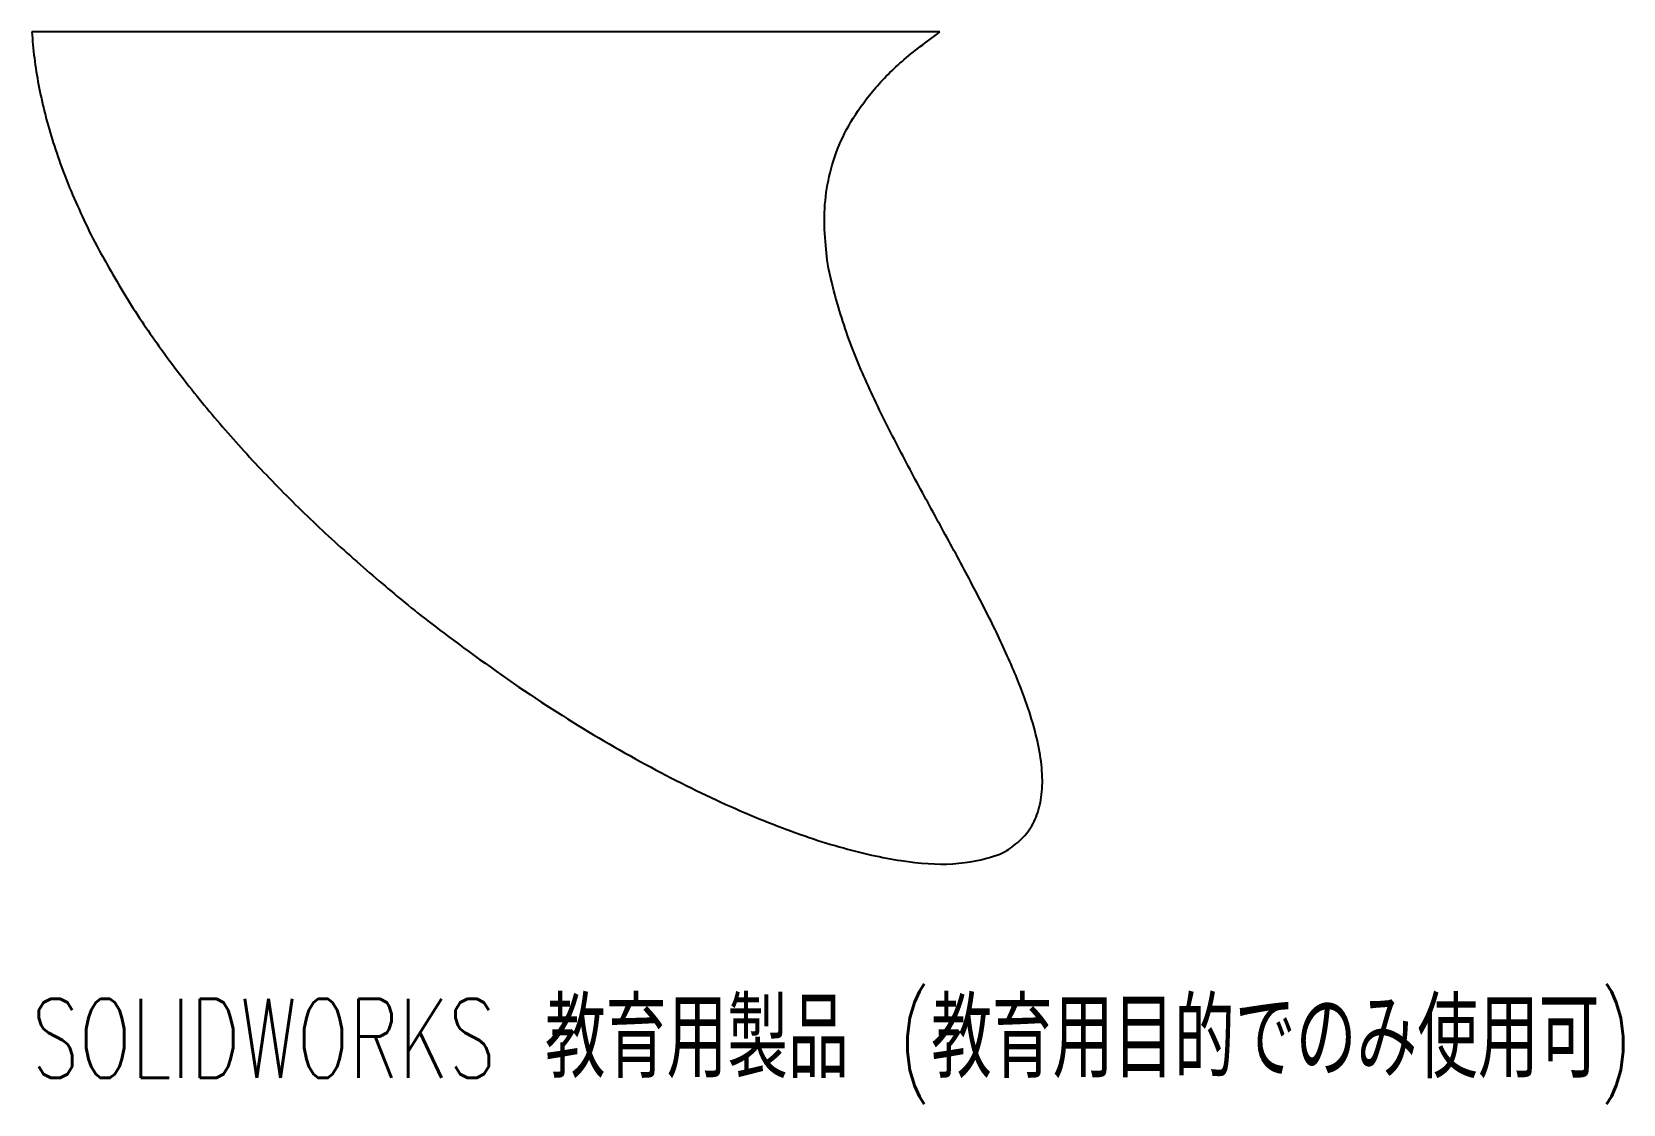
# Model space of a CAD drawing. Header units: millimetres. Extents: x 0 to 97.5, y -65.7 to 0.
import ezdxf

# ---------------------------------------------------------------- set-up
doc = ezdxf.new("R2010")
doc.units = ezdxf.units.MM
doc.styles.add('SLDTEXTSTYLE0', font='TXT', dxfattribs={"width": 0.7, "bigfont": 'bigfont'})

msp = doc.modelspace()

# ---------------------------------------------------------------- linework, layer by layer
at = {"color": 7, "linetype": 'Continuous', "lineweight": 25}
msp.add_line((55.633, 0), (0, 0), dxfattribs=at)
msp.add_open_spline([(0, 0), (1.495, -23.517), (30.283, -54.592), (93.815, -78), (76.618, -40.929), (28.35, -18.821), (55.633, 0)], degree=6, dxfattribs=at)

# ---------------------------------------------------------------- texts
at = {"color": 7, "linetype": 'Continuous', "insert": (0, -59.214), "char_height": 4.83362, "attachment_point": 1, "style": 'SLDTEXTSTYLE0'}
msp.add_mtext('SOLIDWORKS 教育用製品 (教育用目的でのみ使用可)', dxfattribs=at)

doc.saveas('drawing.dxf')
